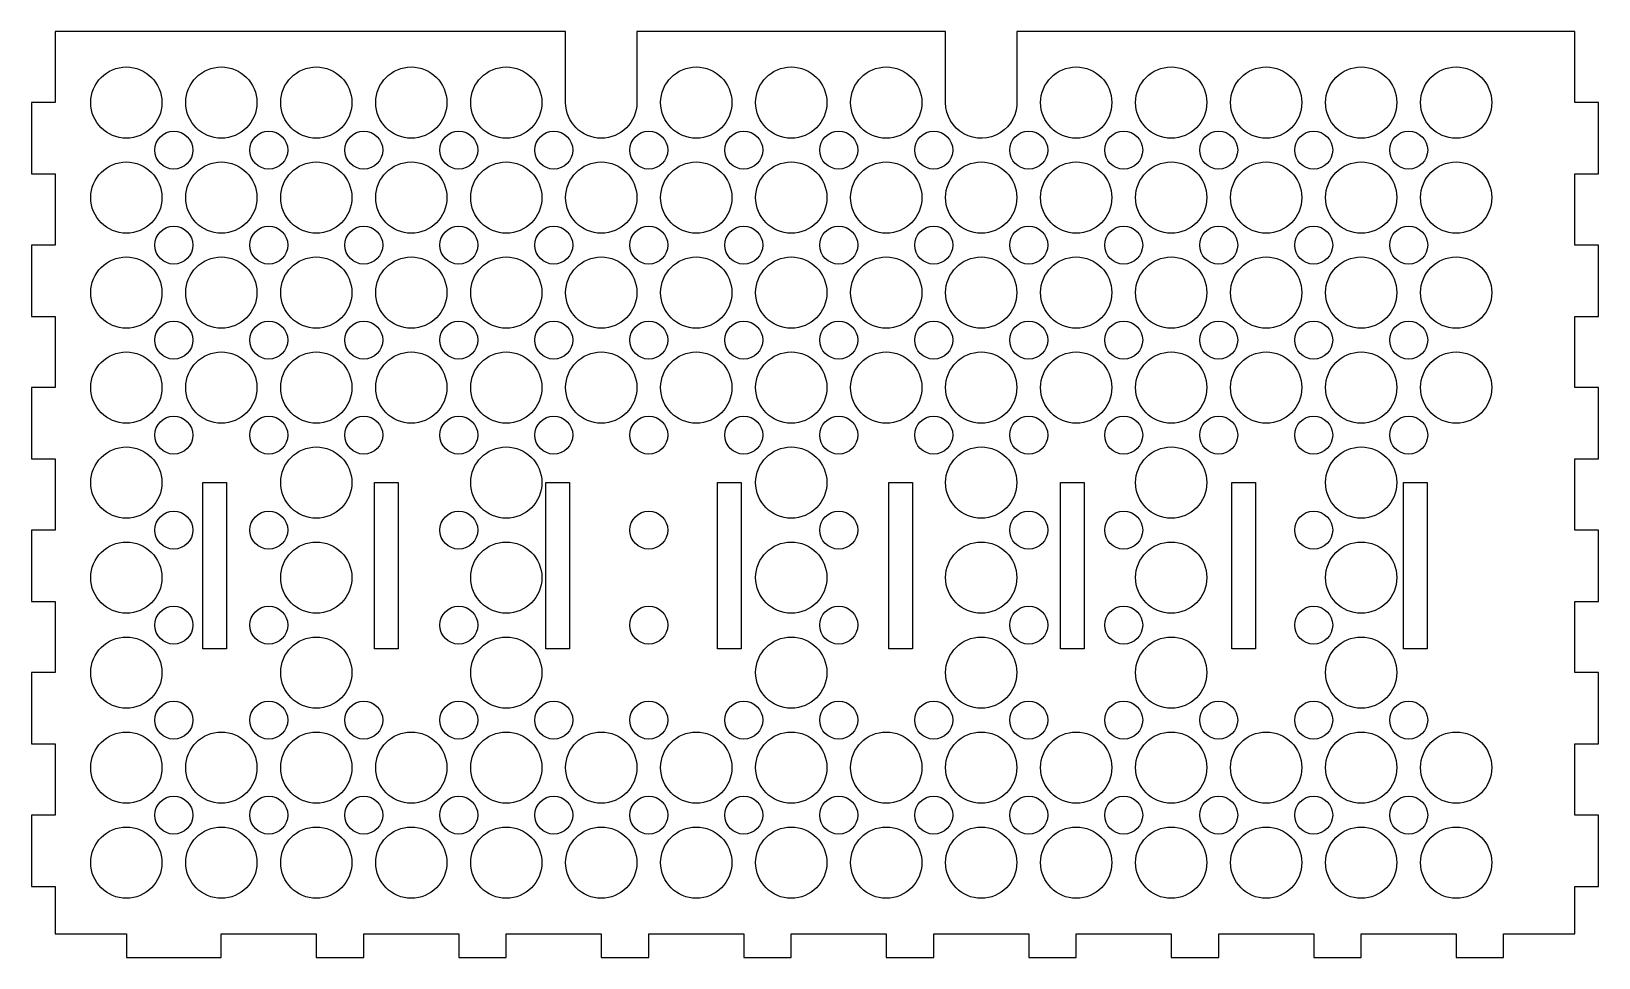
# Model space of a CAD drawing. Header units: millimetres. Extents: x -330 to 0, y 0 to 195.
import ezdxf

# ---------------------------------------------------------------- set-up
doc = ezdxf.new("R2010")
doc.units = ezdxf.units.MM

msp = doc.modelspace()

# ---------------------------------------------------------------- linework, layer by layer
msp.add_lwpolyline([(-137.5, 180), (-137.5, 195), (-202.49, 195), (-202.49, 180), (-202.5, 180, -1), (-217.5, 180), (-217.5, 195), (-325, 195), (-325, 180), (-330, 180), (-330, 165), (-325, 165), (-325, 150), (-330, 150), (-330, 135), (-325, 135), (-325, 120), (-330, 120), (-330, 105), (-325, 105), (-325, 90), (-330, 90), (-330, 75), (-325, 75), (-325, 60), (-330, 60), (-330, 45), (-325, 45), (-325, 30), (-330, 30), (-330, 15), (-325, 15), (-325, 5), (-310, 5), (-310, 0), (-290, 0), (-290, 5), (-270, 5), (-270, 0), (-260, 0), (-260, 5), (-240, 5), (-240, 0), (-230, 0), (-230, 5), (-210, 5), (-210, 0), (-200, 0), (-200, 5), (-180, 5), (-180, 0), (-170, 0), (-170, 5), (-150, 5), (-150, 0), (-140, 0), (-140, 5), (-120, 5), (-120, 0), (-110, 0), (-110, 5), (-90, 5), (-90, 0), (-80, 0), (-80, 5), (-60, 5), (-60, 0), (-50, 0), (-50, 5), (-30, 5), (-30, 0), (-20, 0), (-20, 5), (-5, 5), (-5, 15), (0, 15), (0, 30), (-5, 30), (-5, 45), (0, 45), (0, 60), (-5, 60), (-5, 75), (0, 75), (0, 90), (-5, 90), (-5, 105), (0, 105), (0, 120), (-5, 120), (-5, 135), (0, 135), (0, 150), (-5, 150), (-5, 165), (0, 165), (0, 180), (-5, 180), (-5, 195), (-122.51, 195), (-122.51, 180.4, -1.027277)], format="xyb", close=True)
for points in [[(-293.89, 65), (-293.89, 100), (-288.89, 100), (-288.89, 65)], [(-257.78, 65), (-257.78, 100), (-252.78, 100), (-252.78, 65)], [(-221.67, 65), (-221.67, 100), (-216.67, 100), (-216.67, 65)], [(-185.56, 65), (-185.56, 100), (-180.56, 100), (-180.56, 65)], [(-149.44, 65), (-149.44, 100), (-144.44, 100), (-144.44, 65)], [(-113.33, 65), (-113.33, 100), (-108.33, 100), (-108.33, 65)], [(-77.22, 65), (-77.22, 100), (-72.22, 100), (-72.22, 65)], [(-41.11, 65), (-41.11, 100), (-36.11, 100), (-36.11, 65)]]:
    msp.add_lwpolyline(points, close=True)
for centre, radius in [((-310, 180), 7.5), ((-290, 180), 7.5), ((-270, 180), 7.5), ((-250, 180), 7.5), ((-230, 180), 7.5), ((-190, 180), 7.5), ((-170, 180), 7.5), ((-150, 180), 7.5), ((-110, 180), 7.5), ((-90, 180), 7.5), ((-70, 180), 7.5), ((-50, 180), 7.5), ((-30, 180), 7.5), ((-300, 170), 4), ((-280, 170), 4), ((-260, 170), 4), ((-240, 170), 4), ((-220, 170), 4), ((-200, 170), 4), ((-180, 170), 4), ((-160, 170), 4), ((-140, 170), 4), ((-120, 170), 4), ((-100, 170), 4), ((-80, 170), 4), ((-60, 170), 4), ((-40, 170), 4), ((-310, 160), 7.5), ((-290, 160), 7.5), ((-270, 160), 7.5), ((-250, 160), 7.5), ((-230, 160), 7.5), ((-210, 160), 7.5), ((-190, 160), 7.5), ((-170, 160), 7.5), ((-150, 160), 7.5), ((-130, 160), 7.5), ((-110, 160), 7.5), ((-90, 160), 7.5), ((-70, 160), 7.5), ((-50, 160), 7.5), ((-30, 160), 7.5), ((-300, 150), 4), ((-280, 150), 4), ((-260, 150), 4), ((-240, 150), 4), ((-220, 150), 4), ((-200, 150), 4), ((-180, 150), 4), ((-160, 150), 4), ((-140, 150), 4), ((-120, 150), 4), ((-100, 150), 4), ((-80, 150), 4), ((-60, 150), 4), ((-40, 150), 4), ((-310, 140), 7.5), ((-290, 140), 7.5), ((-270, 140), 7.5), ((-250, 140), 7.5), ((-230, 140), 7.5), ((-210, 140), 7.5), ((-190, 140), 7.5), ((-170, 140), 7.5), ((-150, 140), 7.5), ((-130, 140), 7.5), ((-110, 140), 7.5), ((-90, 140), 7.5), ((-70, 140), 7.5), ((-50, 140), 7.5), ((-30, 140), 7.5), ((-300, 130), 4), ((-280, 130), 4), ((-260, 130), 4), ((-240, 130), 4), ((-220, 130), 4), ((-200, 130), 4), ((-180, 130), 4), ((-160, 130), 4), ((-140, 130), 4), ((-120, 130), 4), ((-100, 130), 4), ((-80, 130), 4), ((-60, 130), 4), ((-40, 130), 4), ((-310, 120), 7.5), ((-290, 120), 7.5), ((-270, 120), 7.5), ((-250, 120), 7.5), ((-230, 120), 7.5), ((-210, 120), 7.5), ((-190, 120), 7.5), ((-170, 120), 7.5), ((-150, 120), 7.5), ((-130, 120), 7.5), ((-110, 120), 7.5), ((-90, 120), 7.5), ((-70, 120), 7.5), ((-50, 120), 7.5), ((-30, 120), 7.5), ((-300, 110), 4), ((-280, 110), 4), ((-260, 110), 4), ((-240, 110), 4), ((-220, 110), 4), ((-200, 110), 4), ((-180, 110), 4), ((-160, 110), 4), ((-140, 110), 4), ((-120, 110), 4), ((-100, 110), 4), ((-80, 110), 4), ((-60, 110), 4), ((-40, 110), 4), ((-310, 100), 7.5), ((-270, 100), 7.5), ((-230, 100), 7.5), ((-170, 100), 7.5), ((-130, 100), 7.5), ((-90, 100), 7.5), ((-50, 100), 7.5), ((-300, 90), 4), ((-280, 90), 4), ((-240, 90), 4), ((-200, 90), 4), ((-160, 90), 4), ((-120, 90), 4), ((-100, 90), 4), ((-60, 90), 4), ((-310, 80), 7.5), ((-270, 80), 7.5), ((-230, 80), 7.5), ((-170, 80), 7.5), ((-130, 80), 7.5), ((-90, 80), 7.5), ((-50, 80), 7.5), ((-300, 70), 4), ((-280, 70), 4), ((-240, 70), 4), ((-200, 70), 4), ((-160, 70), 4), ((-120, 70), 4), ((-100, 70), 4), ((-60, 70), 4), ((-310, 60), 7.5), ((-270, 60), 7.5), ((-230, 60), 7.5), ((-170, 60), 7.5), ((-130, 60), 7.5), ((-90, 60), 7.5), ((-50, 60), 7.5), ((-300, 50), 4), ((-280, 50), 4), ((-260, 50), 4), ((-240, 50), 4), ((-220, 50), 4), ((-200, 50), 4), ((-180, 50), 4), ((-160, 50), 4), ((-140, 50), 4), ((-120, 50), 4), ((-100, 50), 4), ((-80, 50), 4), ((-60, 50), 4), ((-40, 50), 4), ((-310, 40), 7.5), ((-290, 40), 7.5), ((-270, 40), 7.5), ((-250, 40), 7.5), ((-230, 40), 7.5), ((-210, 40), 7.5), ((-190, 40), 7.5), ((-170, 40), 7.5), ((-150, 40), 7.5), ((-130, 40), 7.5), ((-110, 40), 7.5), ((-90, 40), 7.5), ((-70, 40), 7.5), ((-50, 40), 7.5), ((-30, 40), 7.5), ((-300, 30), 4), ((-280, 30), 4), ((-260, 30), 4), ((-240, 30), 4), ((-220, 30), 4), ((-200, 30), 4), ((-180, 30), 4), ((-160, 30), 4), ((-140, 30), 4), ((-120, 30), 4), ((-100, 30), 4), ((-80, 30), 4), ((-60, 30), 4), ((-40, 30), 4), ((-310, 20), 7.5), ((-290, 20), 7.5), ((-270, 20), 7.5), ((-250, 20), 7.5), ((-230, 20), 7.5), ((-210, 20), 7.5), ((-190, 20), 7.5), ((-170, 20), 7.5), ((-150, 20), 7.5), ((-130, 20), 7.5), ((-110, 20), 7.5), ((-90, 20), 7.5), ((-70, 20), 7.5), ((-50, 20), 7.5), ((-30, 20), 7.5)]:
    msp.add_circle(centre, radius)

doc.saveas('drawing.dxf')
